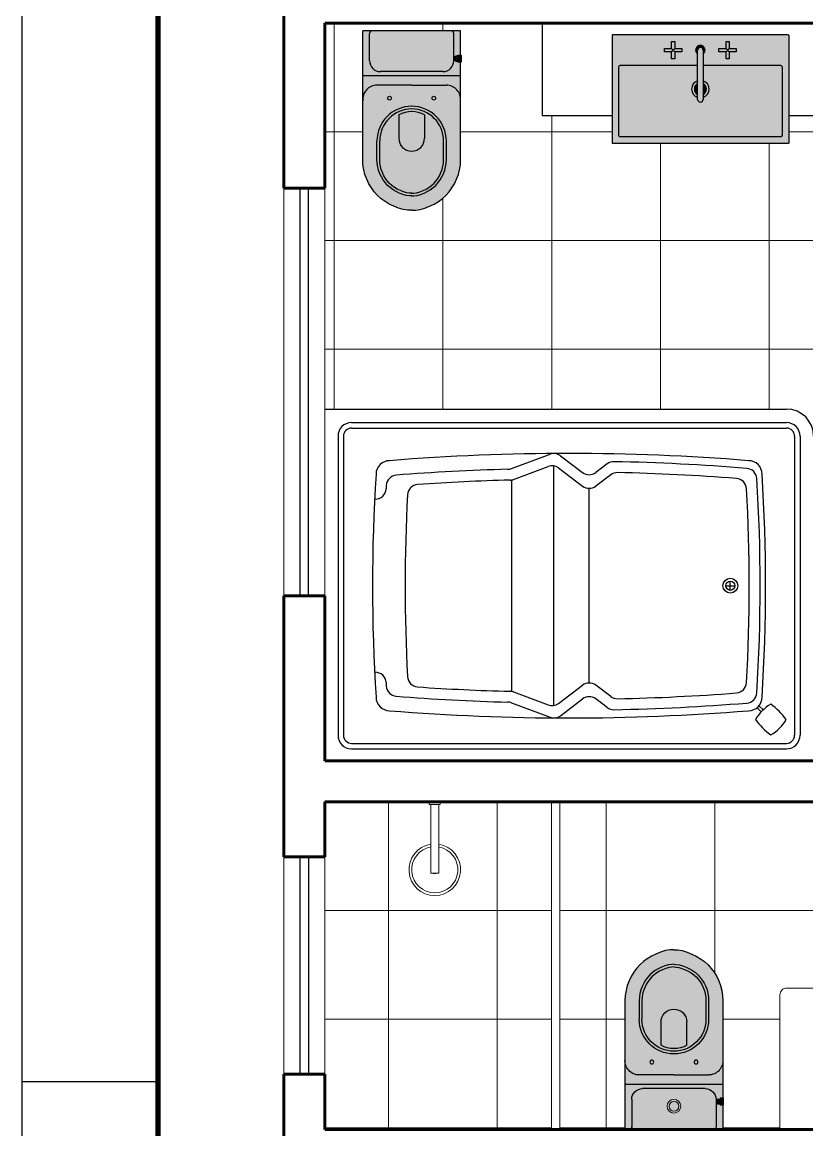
# Model space of a CAD drawing. Header units: millimetres. Extents: x 1127 to 14330, y -137 to 7568.
# Drawn here: x 10218.8 to 10363.2, y 3195.1 to 3398.8 of the extents above; entities that cross this region are included whole.
import ezdxf

# ---------------------------------------------------------------- set-up
doc = ezdxf.new("R2010")
doc.units = ezdxf.units.MM
doc.header["$LTSCALE"] = 0.01
for name, color, linetype, lineweight in [('0.05', 8, 'Continuous', 5), ('0.13', 6, 'Continuous', 13), ('0.60', 4, 'Continuous', 60)]:
    doc.layers.add(name, color=color, linetype=linetype, lineweight=lineweight)
doc.layers.add('HAC_MOB', color=61, linetype='Continuous')
doc.layers.add('LAY', color=8, linetype='Continuous')
pattern_1 = [(360, (10406.213, 3255.426), (5e-15, 20), []), (90, (10406.213, 3255.426), (-20, 6e-15), [])]

# ---------------------------------------------------------------- blocks, each defined once
blk = doc.blocks.new('-Vaso com Caixa')
at = {"layer": 'HAC_MOB'}
h = blk.add_hatch(color=7, dxfattribs=at)
h.set_gradient(color1=(249, 250, 250), one_color=1, tint=1, name='SPHERICAL')
h.paths.add_polyline_path([(15.51, -1, 0.414214), (14.51, 0), (-14.51, 0, 0.414214), (-15.51, -1), (-15.51, -11, 0.414214), (-11.51, -15), (11.51, -15, 0.418032), (15.51, -10.95), (15.51, -10.95)], flags=17)
h.paths.add_polyline_path([(18.01, -11.49), (17.02, -11.49), (17.02, -11.16), (16.07, -11.16), (16.07, -10.95), (15.51, -10.95), (15.51, -11, -0.414214), (11.51, -15), (-11.51, -15, -0.414214), (-15.51, -11), (-15.51, -1, -0.414214), (-14.51, 0), (-18.01, 0), (-18.01, -16.5), (18.01, -16.5)])
h.paths.add_polyline_path([(18.01, 0), (14.51, 0, -0.414214), (15.51, -1), (15.51, -9.52), (16.07, -9.52), (16.07, -9.31), (17.02, -9.31), (17.02, -8.98), (18.01, -8.98)], flags=17)
h = blk.add_hatch(color=7, dxfattribs=at)
h.set_gradient(color1=(249, 250, 250), one_color=1, tint=1, name='SPHERICAL')
h.paths.add_polyline_path([(16.07, -9.52), (15.51, -9.52), (15.51, -10.95), (16.07, -10.95)])
h.paths.add_polyline_path([(17.02, -9.31), (16.07, -9.31), (16.07, -11.16), (17.02, -11.16)])
h.paths.add_polyline_path([(18.21, -8.98), (17.02, -8.98), (17.02, -11.49), (18.21, -11.49)])
h = blk.add_hatch(color=7, dxfattribs=at)
h.set_gradient(color1=(249, 250, 250), one_color=1, tint=1, name='SPHERICAL')
h.paths.add_polyline_path([(18.01, -16.5), (-18.01, -16.5), (-18.01, -25.25, -0.414214), (-12.76, -20), (0, -20), (12.76, -20, -0.414214), (18.01, -25.25)])
h = blk.add_hatch(color=7, dxfattribs=at)
h.set_gradient(color1=(249, 250, 250), one_color=1, tint=1, name='SPHERICAL')
h.paths.add_polyline_path([(0, -27.75, -0.394816), (12.73, -39.66), (18.01, -39.66), (18.01, -25.25, 0.414214), (12.76, -20), (0, -20), (-12.76, -20, 0.414214), (-18.01, -25.25), (-18.01, -28.52), (-13.77, -24.76), (-8.84, -24.76, -1), (-7.44, -24.76), (7.44, -24.76, -1), (8.84, -24.76, -1), (7.44, -24.76), (-7.44, -24.76, -1), (-8.84, -24.76), (-13.77, -24.76), (-18.01, -28.52), (-18.01, -39.66), (-12.73, -39.66, -0.394816)])
h.paths.add_polyline_path([(-12.76, -40.52, -0.01679), (-12.73, -39.66), (-18.01, -39.66), (-18.01, -47.36), (-17.93, -49.3), (-17.63, -51.09), (-17.19, -52.88), (-16.52, -54.59), (-15.77, -56.23), (-14.8, -57.8), (-13.76, -59.22), (-12.56, -60.56), (-11.22, -61.75), (-9.81, -62.79), (-8.24, -63.76), (-6.6, -64.51), (-4.89, -65.18), (-3.09, -65.75), (-1.49, -66), (-0.08, -66), (0, -66), (0.08, -66), (1.49, -66), (3.09, -65.75), (4.89, -65.18), (6.6, -64.51), (8.24, -63.76), (9.81, -62.79), (11.22, -61.75), (12.56, -60.56), (13.76, -59.22), (14.8, -57.8), (15.77, -56.23), (16.52, -54.59), (17.19, -52.88), (17.63, -51.09), (17.93, -49.3), (18.01, -47.36), (18.01, -39.66), (12.73, -39.66, -0.01679), (12.76, -40.52), (12.76, -47.26), (12.7, -48.77), (12.49, -50.02), (12.17, -51.28), (11.68, -52.55), (11.13, -53.76), (10.45, -54.86), (9.67, -55.91), (8.85, -56.84), (7.91, -57.67), (6.86, -58.44), (5.76, -59.12), (4.56, -59.67), (3.29, -60.17), (2.02, -60.55), (0.84, -60.7), (0, -60.75), (-0.84, -60.7), (-2.02, -60.55), (-3.29, -60.17), (-4.56, -59.67), (-5.76, -59.12), (-6.86, -58.44), (-7.91, -57.67), (-8.85, -56.84), (-9.67, -55.91), (-10.45, -54.86), (-11.13, -53.76), (-11.68, -52.55), (-12.17, -51.28), (-12.49, -50.02), (-12.7, -48.77), (-12.76, -47.26)])
h.paths.add_polyline_path([(-11.76, -40.42, -0.016103), (-11.73, -39.66), (-12.73, -39.66, 0.016386), (-12.76, -40.5), (-12.76, -47.26), (-12.7, -48.77), (-12.49, -50.02), (-12.17, -51.28), (-11.68, -52.55), (-11.13, -53.76), (-10.45, -54.86), (-9.67, -55.91), (-8.85, -56.84), (-7.91, -57.67), (-6.86, -58.44), (-5.76, -59.12), (-4.56, -59.67), (-3.29, -60.17), (-2.02, -60.55), (-0.84, -60.7), (0, -60.75), (0.84, -60.7), (2.02, -60.55), (3.29, -60.17), (4.56, -59.67), (5.76, -59.12), (6.86, -58.44), (7.91, -57.67), (8.85, -56.84), (9.67, -55.91), (10.45, -54.86), (11.13, -53.76), (11.68, -52.55), (12.17, -51.28), (12.49, -50.02), (12.7, -48.77), (12.76, -47.26), (12.76, -40.5, 0.016386), (12.73, -39.66), (11.73, -39.66, -0.016103), (11.76, -40.42), (11.76, -47.24), (11.7, -48.66), (11.51, -49.82), (11.22, -50.98), (10.76, -52.16), (10.25, -53.28), (9.62, -54.3), (8.9, -55.28), (8.14, -56.13), (7.28, -56.89), (6.3, -57.61), (5.29, -58.24), (4.17, -58.75), (2.96, -59.22), (1.81, -59.57), (0.75, -59.71), (0, -59.75), (-0.75, -59.71), (-1.81, -59.57), (-2.96, -59.22), (-4.17, -58.75), (-5.29, -58.24), (-6.3, -57.61), (-7.28, -56.89), (-8.14, -56.13), (-8.9, -55.28), (-9.62, -54.3), (-10.25, -53.28), (-10.76, -52.16), (-11.22, -50.98), (-11.51, -49.82), (-11.7, -48.66), (-11.76, -47.24)], flags=17)
h.paths.add_polyline_path([(0, -28.75, -0.393184), (11.73, -39.66), (12.73, -39.66, 0.394816), (0, -27.75, 0.394816), (-12.73, -39.66), (-11.73, -39.66, -0.393184)], flags=17)
h = blk.add_hatch(color=254, dxfattribs=at)
h.set_gradient(color1=(227, 232, 232), one_color=1, tint=1, name='SPHERICAL')
h.paths.add_polyline_path([(-7.44, -24.76, 1), (-8.84, -24.76, 1)])
h.paths.add_polyline_path([(7.44, -24.76, 1), (8.84, -24.76, 1)])
h.paths.add_polyline_path([(4.75, -39.66), (-4.75, -39.66, 0.965691)])
h.paths.add_polyline_path([(4.75, -30.94, 0.259045), (-4.75, -30.94), (-4.75, -39.5, 0.008726), (-4.75, -39.66), (4.75, -39.66, 0.008726), (4.75, -39.5)])
h = blk.add_hatch(color=7, dxfattribs=at)
h.set_gradient(color1=(238, 241, 241), one_color=1, tint=1, name='SPHERICAL')
h.paths.add_polyline_path([(-4.75, -30.94, -0.259045), (4.75, -30.94), (4.75, -39.5, -0.008726), (4.75, -39.66), (11.73, -39.66, 0.393184), (0, -28.75, 0.393184), (-11.73, -39.66), (-4.75, -39.66, -0.008726), (-4.75, -39.5)])
h.paths.add_polyline_path([(11.76, -40.42, 0.016103), (11.73, -39.66), (4.75, -39.66, -0.965691), (-4.75, -39.66), (-11.73, -39.66, 0.016103), (-11.76, -40.42), (-11.76, -47.24), (-11.7, -48.66), (-11.51, -49.82), (-11.22, -50.98), (-10.76, -52.16), (-10.25, -53.28), (-9.62, -54.3), (-8.9, -55.28), (-8.14, -56.13), (-7.28, -56.89), (-6.3, -57.61), (-5.29, -58.24), (-4.17, -58.75), (-2.96, -59.22), (-1.81, -59.57), (-0.75, -59.71), (0, -59.75), (0.75, -59.71), (1.81, -59.57), (2.96, -59.22), (4.17, -58.75), (5.29, -58.24), (6.3, -57.61), (7.28, -56.89), (8.14, -56.13), (8.9, -55.28), (9.62, -54.3), (10.25, -53.28), (10.76, -52.16), (11.22, -50.98), (11.51, -49.82), (11.7, -48.66), (11.76, -47.24)])
for p, q in [((18.01, 0), (-18.01, 0)), ((18.01, -8.98), (18.01, 0)), ((-15.51, -11), (-15.51, -1)), ((15.51, -11), (15.51, -1)), ((16.07, -9.52), (15.51, -9.52)), ((16.07, -10.95), (15.51, -10.95)), ((11.51, -15), (-11.51, -15)), ((18.01, -16.5), (-18.01, -16.5)), ((0, -20), (-12.76, -20)), ((0, -20), (-12.76, -20)), ((0, -20), (12.76, -20)), ((-4.75, -30.94), (-4.75, -39.5)), ((4.75, -30.94), (4.75, -39.5))]:
    blk.add_line(p, q)
for points in [[(0, -66), (-0.08, -66), (-0.08, -66), (-1.49, -66), (-3.09, -65.75), (-4.89, -65.18), (-6.6, -64.51), (-8.24, -63.76), (-9.81, -62.79), (-11.22, -61.75), (-12.56, -60.56), (-13.76, -59.22), (-14.8, -57.8), (-15.77, -56.23), (-16.52, -54.59), (-17.19, -52.88), (-17.63, -51.09), (-17.93, -49.3), (-18.01, -47.36), (-18.01, 0)], [(18.01, -8.59), (18.01, 0)], [(0, -66), (0.08, -66), (0.08, -66), (1.49, -66), (3.09, -65.75), (4.89, -65.18), (6.6, -64.51), (8.24, -63.76), (9.81, -62.79), (11.22, -61.75), (12.56, -60.56), (13.76, -59.22), (14.8, -57.8), (15.77, -56.23), (16.52, -54.59), (17.19, -52.88), (17.63, -51.09), (17.93, -49.3), (18.01, -47.36), (18.01, -11.49)], [(17.02, -9.31), (16.07, -9.31), (16.07, -11.16), (17.02, -11.16)], [(0, -60.75), (-0.84, -60.7), (-2.02, -60.55), (-3.29, -60.17), (-4.56, -59.67), (-5.76, -59.12), (-6.86, -58.44), (-7.91, -57.67), (-8.85, -56.84), (-9.67, -55.91), (-10.45, -54.86), (-11.13, -53.76), (-11.68, -52.55), (-12.17, -51.28), (-12.49, -50.02), (-12.7, -48.77), (-12.76, -47.26), (-12.76, -40.5)], [(0.05, -59.75), (-0.75, -59.71), (-1.81, -59.57), (-2.96, -59.22), (-4.17, -58.75), (-5.29, -58.24), (-6.3, -57.61), (-7.28, -56.89), (-8.14, -56.13), (-8.9, -55.28), (-9.62, -54.3), (-10.25, -53.28), (-10.76, -52.16), (-11.22, -50.98), (-11.51, -49.82), (-11.7, -48.66), (-11.76, -47.24), (-11.76, -40.42)], [(-0.05, -59.75), (0.75, -59.71), (1.81, -59.57), (2.96, -59.22), (4.17, -58.75), (5.29, -58.24), (6.3, -57.61), (7.28, -56.89), (8.14, -56.13), (8.9, -55.28), (9.62, -54.3), (10.25, -53.28), (10.76, -52.16), (11.22, -50.98), (11.51, -49.82), (11.7, -48.66), (11.76, -47.24), (11.76, -40.42)], [(0, -60.75), (0.84, -60.7), (2.02, -60.55), (3.29, -60.17), (4.56, -59.67), (5.76, -59.12), (6.86, -58.44), (7.91, -57.67), (8.85, -56.84), (9.67, -55.91), (10.45, -54.86), (11.13, -53.76), (11.68, -52.55), (12.17, -51.28), (12.49, -50.02), (12.7, -48.77), (12.76, -47.26), (12.76, -40.5)]]:
    blk.add_lwpolyline(points)
blk.add_lwpolyline([(18.21, -8.98), (18.21, -11.49), (17.02, -11.49), (17.02, -8.98)], close=True)
for centre in [(-8.14, -24.76), (8.14, -24.76)]:
    blk.add_circle(centre, 0.701)
for centre, radius, start, end in [((-14.51, -1), 1, 90, 180), ((14.51, -1), 1, 0, 90), ((-11.51, -11), 4, 180, 270), ((11.51, -11), 4, 270, 0), ((-12.76, -25.25), 5.25, 90, 185.465), ((12.76, -25.25), 5.25, 354.535, 90), ((0, -40.51), 12.76, 90.0192, 179.9537), ((0, -40.51), 12.76, 0.0463, 89.9808), ((0, -40.51), 11.76, 90.0192, 179.9537), ((0, -39.5), 9.78, 60.9541, 119.0459), ((0, -40.51), 11.76, 0.0463, 89.9808), ((0, -39.5), 4.75, 180, 0)]:
    blk.add_arc(centre, radius, start, end)
blk = doc.blocks.new('Cuba RET')
at = {"layer": 'HAC_MOB'}
h = blk.add_hatch(color=7, dxfattribs=at)
h.set_gradient(color1=(244, 246, 246), one_color=1, tint=1, name='SPHERICAL')
h.paths.add_polyline_path([(45, -7.18), (44.82, -7), (-19.82, -7), (-20, -7.18), (-20, -46.82), (-19.82, -47), (44.82, -47), (45, -46.82)])
h.paths.add_polyline_path([(-17.09, -44.5, -0.414214), (-17.54, -44.06), (-17.54, -18.8, -0.414612), (-17.04, -18.3), (11.48, -18.3), (11.48, -14.07, -3.109485), (13.52, -14.07), (13.52, -18.3), (42.03, -18.3, -0.414587), (42.53, -18.8), (42.53, -44.06, -0.414214), (42.09, -44.5)], flags=16)
h.paths.add_polyline_path([(1.91, -15.82), (1.91, -13.23), (-0.67, -13.23), (-0.67, -12.07), (1.91, -12.07), (1.91, -9.48), (3.07, -9.48), (3.07, -12.07), (5.66, -12.07), (5.66, -13.23), (3.07, -13.23), (3.07, -15.82)], flags=16)
h.paths.add_polyline_path([(21.92, -15.82), (21.92, -13.23), (19.33, -13.23), (19.33, -12.07), (21.92, -12.07), (21.92, -9.48), (23.08, -9.48), (23.08, -12.07), (25.67, -12.07), (25.67, -13.23), (23.08, -13.23), (23.08, -15.82)], flags=16)
h = blk.add_hatch(color=254, dxfattribs=at)
h.set_gradient(color1=(208, 202, 200), rotation=90, one_color=1, tint=1, name='CYLINDER')
h.paths.add_polyline_path([(2.49, -12.65), (1.91, -12.07), (-0.67, -12.07), (-0.67, -13.23), (1.91, -13.23)])
h.paths.add_polyline_path([(5.66, -12.07), (3.07, -12.07), (2.49, -12.65), (3.07, -13.23), (5.66, -13.23)])
h = blk.add_hatch(color=254, dxfattribs=at)
h.set_gradient(color1=(208, 202, 200), one_color=1, tint=1, name='CYLINDER')
h.paths.add_polyline_path([(3.07, -9.48), (1.91, -9.48), (1.91, -12.07), (2.49, -12.65), (3.07, -12.07)])
h.paths.add_polyline_path([(3.07, -13.23), (2.49, -12.65), (1.91, -13.23), (1.91, -15.82), (3.07, -15.82)])
h = blk.add_hatch(color=254, dxfattribs=at)
h.set_gradient(color1=(208, 202, 200), one_color=1, tint=1, name='SPHERICAL')
h.paths.add_polyline_path([(11.48, -14.07), (11.48, -12.65, -1), (13.52, -12.65), (13.52, -14.07, 3.109485)])
h = blk.add_hatch(color=254, dxfattribs=at)
h.set_gradient(color1=(208, 202, 200), one_color=1, tint=1, name='CYLINDER')
h.paths.add_polyline_path([(13.52, -30.75), (13.52, -12.65, 1), (11.48, -12.65), (11.48, -30.75, 1)])
h = blk.add_hatch(color=254, dxfattribs=at)
h.set_gradient(color1=(208, 202, 200), rotation=90, one_color=1, tint=1, name='CYLINDER')
h.paths.add_polyline_path([(22.5, -12.65), (21.92, -12.07), (19.33, -12.07), (19.33, -13.23), (21.92, -13.23)])
h.paths.add_polyline_path([(25.67, -12.07), (23.08, -12.07), (22.5, -12.65), (23.08, -13.23), (25.67, -13.23)])
h = blk.add_hatch(color=254, dxfattribs=at)
h.set_gradient(color1=(208, 202, 200), one_color=1, tint=1, name='CYLINDER')
h.paths.add_polyline_path([(23.08, -9.48), (21.92, -9.48), (21.92, -12.07), (22.5, -12.65), (23.08, -12.07)])
h.paths.add_polyline_path([(23.08, -13.23), (22.5, -12.65), (21.92, -13.23), (21.92, -15.82), (23.08, -15.82)])
h = blk.add_hatch(color=7, dxfattribs=at)
h.set_gradient(color1=(244, 246, 246), one_color=1, tint=1, name='SPHERICAL')
h.paths.add_polyline_path([(42.53, -18.8, 0.41384), (42.03, -18.3), (13.52, -18.3), (13.52, -23.91, -0.722609), (13.52, -30.09), (13.52, -30.75, -1), (11.48, -30.75), (11.48, -30.09, -0.722609), (11.48, -23.91), (11.48, -18.3), (-17.04, -18.3, 0.413815), (-17.54, -18.8), (-17.54, -44.06, 0.414214), (-17.09, -44.5), (42.09, -44.5, 0.414214), (42.53, -44.06)])
h = blk.add_hatch(color=254, dxfattribs=at)
h.set_gradient(color1=(208, 202, 200), one_color=1, tint=1, name='SPHERICAL')
h.paths.add_polyline_path([(13.52, -23.91), (13.52, -25.02, -0.609168), (13.52, -28.98), (13.52, -30.09, 0.722609)])
h.paths.add_polyline_path([(11.48, -30.09), (11.48, -28.98, -0.609168), (11.48, -25.02), (11.48, -23.91, 0.722609)])
h = blk.add_hatch(color=9, dxfattribs=at)
h.set_gradient(color1=(199, 191, 189), one_color=1, tint=1, name='SPHERICAL')
h.paths.add_polyline_path([(13.52, -25.02), (13.52, -28.98, 0.609168)])
h.paths.add_polyline_path([(11.48, -28.98), (11.48, -25.02, 0.609168)])
for p, q in [((-20, -7.18), (-19.82, -7)), ((-20, -7.18), (-20, -46.82)), ((45, -7.18), (44.82, -7)), ((45, -7.18), (45, -46.82)), ((1.91, -13.23), (3.07, -12.07)), ((1.91, -12.07), (3.07, -13.23)), ((21.92, -13.23), (23.08, -12.07)), ((21.92, -12.07), (23.08, -13.23)), ((11.48, -30.75), (11.48, -12.65)), ((13.52, -12.65), (13.52, -30.75)), ((-20, -46.82), (-19.82, -47)), ((45, -46.82), (44.82, -47))]:
    blk.add_line(p, q)
for points in [[(44.82, -7), (-19.82, -7)], [(1.91, -13.23), (-0.67, -13.23), (-0.67, -12.07), (1.91, -12.07)], [(1.91, -12.07), (1.91, -9.48), (3.07, -9.48), (3.07, -12.07)], [(3.07, -12.07), (5.66, -12.07), (5.66, -13.23), (3.07, -13.23)], [(21.92, -13.23), (19.33, -13.23), (19.33, -12.07), (21.92, -12.07)], [(21.92, -12.07), (21.92, -9.48), (23.08, -9.48), (23.08, -12.07)], [(23.08, -12.07), (25.67, -12.07), (25.67, -13.23), (23.08, -13.23)], [(3.07, -13.23), (3.07, -15.82), (1.91, -15.82), (1.91, -13.23)], [(23.08, -13.23), (23.08, -15.82), (21.92, -15.82), (21.92, -13.23)], [(11.48, -18.3), (-17.04, -18.3)], [(42.03, -18.3), (13.52, -18.3)], [(44.82, -47), (-19.82, -47)]]:
    blk.add_lwpolyline(points)
for points in [[(-17.54, -18.8, -0.414612), (-17.04, -18.3)], [(42.53, -18.8), (42.53, -44.06, -0.414214), (42.09, -44.5), (-17.09, -44.5, -0.414214), (-17.54, -44.06), (-17.54, -18.8)], [(42.03, -18.3, -0.414587), (42.53, -18.8)]]:
    blk.add_lwpolyline(points, format="xyb")
for centre, radius, start, end in [((12.5, -12.65), 1.75, 305.6552, 234.3448), ((12.5, -12.65), 1.02, 0, 180), ((12.5, -27), 3.25, 108.2956, 251.7044), ((12.5, -27), 3.25, 288.2956, 71.7044), ((12.5, -27), 2.23, 117.3032, 242.6968), ((12.5, -27), 2.23, 297.3032, 62.6968), ((12.5, -30.75), 1.02, 180, 0)]:
    blk.add_arc(centre, radius, start, end)

msp = doc.modelspace()

# ---------------------------------------------------------------- hatches: boundary and pattern name
at = {"layer": '0.05'}
h = msp.add_hatch(dxfattribs=at)
h.set_pattern_fill('_USER,_O', color=256, scale=20, double=1, pattern_type=0)
h.set_pattern_definition([(360, (10416.213, 3398.676), (5e-15, 20), []), (90, (10416.213, 3398.676), (-20, 6e-15), [])])
h.paths.add_polyline_path([(10423.713, 3393.676), (10416.213, 3393.676), (10416.213, 3392.176), (10386.213, 3392.176, 0.4293114), (10416.213, 3363.676), (10423.713, 3363.676)])
h.paths.add_polyline_path([(10416.213, 3363.676, -0.4293114), (10386.213, 3392.176), (10386.213, 3393.676), (10416.213, 3393.676), (10416.213, 3398.676), (10372.694, 3398.676), (10372.694, 3381.609), (10359.835, 3381.609), (10359.835, 3376.52), (10327.335, 3376.52), (10327.335, 3381.609), (10314.472, 3381.609), (10314.472, 3398.676), (10274.463, 3398.676), (10274.463, 3368.301), (10274.463, 3327.674), (10359.416, 3327.674, -0.4142136), (10364.416, 3322.674), (10364.416, 3327.674), (10416.213, 3327.674)])
h.paths.add_polyline_path([(10299.062, 3370.804), (10298.727, 3369.947), (10298.354, 3369.127), (10297.869, 3368.344), (10297.347, 3367.636), (10296.751, 3366.965), (10296.08, 3366.368), (10295.372, 3365.846), (10294.589, 3365.362), (10293.769, 3364.989), (10292.912, 3364.654), (10292.014, 3364.37), (10291.213, 3364.246), (10290.469, 3364.243), (10289.726, 3364.246), (10288.924, 3364.37), (10288.026, 3364.654), (10287.169, 3364.989), (10286.349, 3365.362), (10285.566, 3365.846), (10284.858, 3366.368), (10284.187, 3366.965), (10283.591, 3367.636), (10283.069, 3368.344), (10282.584, 3369.127), (10282.212, 3369.947), (10281.876, 3370.804), (10281.652, 3371.698), (10281.503, 3372.593), (10281.466, 3373.562), (10281.466, 3397.244), (10299.472, 3397.244), (10299.472, 3392.752), (10299.575, 3392.752), (10299.575, 3391.499), (10299.472, 3373.562), (10299.435, 3372.593), (10299.286, 3371.698)], flags=16)
h.paths.add_polyline_path([(10296.556, 3371.604), (10296.308, 3370.969), (10296.034, 3370.366), (10295.693, 3369.816), (10295.306, 3369.29), (10294.892, 3368.824), (10294.426, 3368.41), (10293.9, 3368.023), (10293.35, 3367.682), (10292.747, 3367.408), (10292.112, 3367.159), (10291.479, 3366.969), (10290.644, 3366.861), (10290.05, 3366.892), (10289.459, 3366.969), (10288.826, 3367.159), (10288.191, 3367.408), (10287.588, 3367.682), (10287.038, 3368.023), (10286.512, 3368.41), (10286.046, 3368.824), (10285.633, 3369.29), (10285.245, 3369.816), (10284.905, 3370.366), (10284.63, 3370.969), (10284.382, 3371.604), (10284.225, 3372.233), (10284.12, 3372.86), (10284.091, 3373.613), (10284.091, 3376.985, -0.4143522), (10290.469, 3383.37, -0.4138789), (10296.847, 3376.995), (10296.847, 3373.613), (10296.818, 3372.86), (10296.714, 3372.233)], flags=0)
h.paths.add_polyline_path([(10296.079, 3371.756), (10295.847, 3371.163), (10295.592, 3370.602), (10295.279, 3370.096), (10294.917, 3369.605), (10294.538, 3369.178), (10294.111, 3368.799), (10293.62, 3368.437), (10293.114, 3368.124), (10292.552, 3367.869), (10291.949, 3367.632), (10291.374, 3367.459), (10290.625, 3367.362), (10290.469, 3367.371), (10290.313, 3367.362), (10289.564, 3367.459), (10288.99, 3367.632), (10288.386, 3367.869), (10287.824, 3368.124), (10287.318, 3368.437), (10286.827, 3368.799), (10286.401, 3369.178), (10286.022, 3369.605), (10285.66, 3370.096), (10285.347, 3370.602), (10285.091, 3371.163), (10284.859, 3371.756), (10284.714, 3372.335), (10284.618, 3372.911), (10284.591, 3373.622), (10284.591, 3376.945, -0.4163406), (10290.469, 3382.87, -0.411894), (10296.347, 3377.034), (10296.347, 3373.622), (10296.32, 3372.911), (10296.224, 3372.335)], flags=0)
h.paths.add_polyline_path([(10288.094, 3377.496), (10288.094, 3381.772, -0.2590449), (10292.844, 3381.772), (10292.844, 3377.496, -1)], flags=0)
h.paths.add_polyline_path([(10294.187, 3384.863, -1), (10294.888, 3384.863, -1)], flags=0)
h.paths.add_polyline_path([(10298.506, 3391.77), (10298.222, 3391.77), (10298.222, 3391.744), (10298.506, 3391.663)], flags=0)
h.paths.add_polyline_path([(10286.05, 3384.863, -1), (10286.752, 3384.863, -1)], flags=0)
h.paths.add_polyline_path([(10416.213, 3326.174), (10365.916, 3326.174), (10365.916, 3262.926), (10389.162, 3262.926), (10389.162, 3263.352), (10389.567, 3263.352), (10389.567, 3264.637, -0.25), (10389.567, 3265.437), (10389.567, 3277.2), (10386.013, 3277.2), (10386.013, 3285.703), (10394.516, 3285.703), (10394.516, 3277.2), (10391.067, 3277.2), (10391.067, 3265.437, -0.25), (10391.067, 3264.637), (10391.067, 3263.352), (10391.468, 3263.352), (10416.213, 3262.926)])
h = msp.add_hatch(dxfattribs=at)
h.set_pattern_fill('_USER,_O', color=256, scale=20, double=1, pattern_type=0)
h.set_pattern_definition(pattern_1)
h.paths.add_polyline_path([(10413.713, 3250.412), (10406.213, 3250.412), (10406.213, 3248.912), (10376.201, 3248.912, 0.4504042), (10406.213, 3223.412), (10413.713, 3223.412)])
h.paths.add_polyline_path([(10376.213, 3250.412), (10406.213, 3250.412), (10406.213, 3255.426), (10317.713, 3255.426), (10317.713, 3195.162), (10329.71, 3195.162), (10329.71, 3218.843), (10329.748, 3219.812), (10329.897, 3220.707), (10330.12, 3221.601), (10330.456, 3222.459), (10330.828, 3223.279), (10331.313, 3224.061), (10331.835, 3224.77), (10332.431, 3225.441), (10333.102, 3226.037), (10333.81, 3226.559), (10334.593, 3227.043), (10335.413, 3227.416), (10336.271, 3227.752), (10337.168, 3228.035), (10337.97, 3228.159), (10338.713, 3228.162), (10339.457, 3228.159), (10340.258, 3228.035), (10341.156, 3227.752), (10342.013, 3227.416), (10342.833, 3227.043), (10343.616, 3226.559), (10344.324, 3226.037), (10344.995, 3225.441), (10345.592, 3224.77), (10346.113, 3224.061), (10346.598, 3223.279), (10346.971, 3222.459), (10347.306, 3221.601), (10347.53, 3220.707), (10347.679, 3219.812), (10347.716, 3218.843), (10347.716, 3200.906), (10347.82, 3200.906), (10347.82, 3199.653), (10347.716, 3199.653), (10347.716, 3195.162), (10358.213, 3195.162), (10358.213, 3219.905, -0.4157908), (10359.463, 3221.162), (10404.963, 3221.162, -0.412638), (10406.213, 3219.918), (10406.213, 3223.412, -0.4676741)])
h.paths.add_polyline_path([(10316.213, 3255.426), (10295.713, 3255.426), (10295.713, 3254.926), (10295.463, 3254.926), (10295.463, 3247.617, -12.587221), (10293.963, 3247.617), (10293.963, 3254.926), (10293.713, 3254.926), (10293.713, 3255.426), (10274.463, 3255.426), (10274.463, 3195.162), (10316.213, 3195.162)])
h = msp.add_hatch(dxfattribs=at)
h.set_pattern_fill('_USER,_O', color=256, scale=20, double=1, pattern_type=0)
h.set_pattern_definition(pattern_1)
h.paths.add_polyline_path([(10413.713, 3250.412), (10406.213, 3250.412), (10406.213, 3248.912), (10376.201, 3248.912, 0.4504042), (10406.213, 3223.412), (10413.713, 3223.412)])
h.paths.add_polyline_path([(10376.213, 3250.412), (10406.213, 3250.412), (10406.213, 3255.426), (10317.713, 3255.426), (10317.713, 3195.162), (10329.71, 3195.162), (10329.71, 3218.843), (10329.748, 3219.812), (10329.897, 3220.707), (10330.12, 3221.601), (10330.456, 3222.459), (10330.828, 3223.279), (10331.313, 3224.061), (10331.835, 3224.77), (10332.431, 3225.441), (10333.102, 3226.037), (10333.81, 3226.559), (10334.593, 3227.043), (10335.413, 3227.416), (10336.271, 3227.752), (10337.168, 3228.035), (10337.97, 3228.159), (10338.713, 3228.162), (10339.457, 3228.159), (10340.258, 3228.035), (10341.156, 3227.752), (10342.013, 3227.416), (10342.833, 3227.043), (10343.616, 3226.559), (10344.324, 3226.037), (10344.995, 3225.441), (10345.592, 3224.77), (10346.113, 3224.061), (10346.598, 3223.279), (10346.971, 3222.459), (10347.306, 3221.601), (10347.53, 3220.707), (10347.679, 3219.812), (10347.716, 3218.843), (10347.716, 3200.906), (10347.82, 3200.906), (10347.82, 3199.653), (10347.716, 3199.653), (10347.716, 3195.162), (10358.213, 3195.162), (10358.213, 3219.905, -0.4157908), (10359.463, 3221.162), (10404.963, 3221.162, -0.412638), (10406.213, 3219.918), (10406.213, 3223.412, -0.4676741)])
h.paths.add_polyline_path([(10316.213, 3255.426), (10295.713, 3255.426), (10295.713, 3254.926), (10295.463, 3254.926), (10295.463, 3247.617, -12.587221), (10293.963, 3247.617), (10293.963, 3254.926), (10293.713, 3254.926), (10293.713, 3255.426), (10274.463, 3255.426), (10274.463, 3195.162), (10316.213, 3195.162)])

# ---------------------------------------------------------------- linework, layer by layer
for p, q in [((10218.81, 2906.985), (10218.81, 3500.985)), ((10218.81, 3203.985), (10243.81, 3203.985))]:
    msp.add_line(p, q)
at = {"color": 7, "lineweight": 20}
msp.add_line((10300.811, 3398.676), (10301.738, 3398.676), dxfattribs=at)
msp.add_line((10300.811, 3398.676), (10301.738, 3398.676), dxfattribs=at)
at = {"color": 7, "lineweight": 30}
for p, q in [((10269.963, 3293.301), (10269.963, 3368.301)), ((10269.963, 3293.301), (10269.963, 3368.301)), ((10271.463, 3293.301), (10271.463, 3368.301)), ((10271.463, 3293.301), (10271.463, 3368.301)), ((10269.963, 3205.294), (10269.963, 3245.294)), ((10271.463, 3245.294), (10271.463, 3205.294))]:
    msp.add_line(p, q, dxfattribs=at)
at = {"color": 7, "lineweight": 60}
for p, q in [((10274.463, 3293.301), (10274.463, 3262.926)), ((10274.463, 3293.301), (10274.463, 3262.926)), ((10274.464, 3262.926), (10407.023, 3262.926)), ((10274.464, 3262.926), (10407.023, 3262.926)), ((10274.463, 3255.426), (10406.213, 3255.426)), ((10274.463, 3255.426), (10406.213, 3255.426))]:
    msp.add_line(p, q, dxfattribs=at)
at = {"const_width": 1}
msp.add_lwpolyline([(10243.81, 2916.985), (10243.81, 3490.985), (11049.81, 3490.985), (11049.81, 2916.985)], close=True, dxfattribs=at)
at = {"layer": '0.05', "lineweight": 25}
for p, q in [((10314.472, 3398.676), (10314.472, 3381.609)), ((10314.472, 3398.676), (10314.472, 3381.609)), ((10327.335, 3381.609), (10314.472, 3381.609)), ((10327.335, 3381.609), (10314.472, 3381.609)), ((10372.694, 3381.609), (10359.835, 3381.609)), ((10372.694, 3381.609), (10359.835, 3381.609)), ((10274.466, 3327.674), (10359.416, 3327.674)), ((10274.466, 3327.674), (10359.416, 3327.674)), ((10279.416, 3325.174), (10359.416, 3325.174)), ((10279.416, 3325.174), (10359.416, 3325.174)), ((10279.416, 3324.174), (10359.416, 3324.174)), ((10279.416, 3324.174), (10359.416, 3324.174)), ((10276.916, 3322.674), (10276.916, 3267.674)), ((10276.916, 3322.674), (10276.916, 3267.674)), ((10277.916, 3322.674), (10277.916, 3267.674)), ((10277.916, 3322.674), (10277.916, 3267.674)), ((10360.916, 3322.674), (10360.916, 3267.674)), ((10360.916, 3322.674), (10360.916, 3267.674)), ((10361.916, 3322.674), (10361.916, 3267.674)), ((10361.916, 3322.674), (10361.916, 3267.674)), ((10308.826, 3316.72), (10315.927, 3319.364)), ((10308.826, 3316.72), (10315.927, 3319.364)), ((10317.831, 3319.086), (10321.92, 3315.997)), ((10317.831, 3319.086), (10321.92, 3315.997)), ((10326.436, 3317.587), (10324.331, 3315.997)), ((10326.436, 3317.587), (10324.331, 3315.997)), ((10309.213, 3314.73), (10315.597, 3317.107)), ((10309.213, 3314.73), (10315.597, 3317.107)), ((10316.625, 3273.144), (10316.625, 3317.205)), ((10316.625, 3273.144), (10316.625, 3317.205)), ((10317.501, 3316.829), (10321.92, 3313.49)), ((10317.501, 3316.829), (10321.92, 3313.49)), ((10327.087, 3315.573), (10324.331, 3313.49)), ((10327.087, 3315.573), (10324.331, 3313.49)), ((10308.9, 3275.736), (10308.9, 3314.613)), ((10308.9, 3275.736), (10308.9, 3314.613)), ((10323.125, 3277.263), (10323.125, 3313.086)), ((10323.125, 3277.263), (10323.125, 3313.086)), ((10283.653, 3311.098), (10283.76, 3311.098)), ((10283.653, 3311.098), (10283.76, 3311.098)), ((10348.233, 3295.174), (10349.945, 3295.174)), ((10348.233, 3295.174), (10349.945, 3295.174)), ((10349.089, 3294.318), (10349.089, 3296.031)), ((10349.089, 3294.318), (10349.089, 3296.031)), ((10283.653, 3279.251), (10283.76, 3279.251)), ((10283.653, 3279.251), (10283.76, 3279.251)), ((10317.501, 3273.52), (10321.92, 3276.859)), ((10317.501, 3273.52), (10321.92, 3276.859)), ((10327.087, 3274.776), (10324.331, 3276.859)), ((10327.087, 3274.776), (10324.331, 3276.859)), ((10309.213, 3275.619), (10315.597, 3273.242)), ((10309.213, 3275.619), (10315.597, 3273.242)), ((10308.826, 3273.629), (10315.927, 3270.985)), ((10308.826, 3273.629), (10315.927, 3270.985)), ((10317.831, 3271.263), (10321.92, 3274.352)), ((10317.831, 3271.263), (10321.92, 3274.352)), ((10326.436, 3272.762), (10324.331, 3274.352)), ((10326.436, 3272.762), (10324.331, 3274.352)), ((10354.007, 3272.73), (10354.774, 3271.963)), ((10354.007, 3272.73), (10354.774, 3271.963)), ((10354.184, 3272.907), (10354.361, 3273.084)), ((10354.184, 3272.907), (10354.361, 3273.084)), ((10354.361, 3273.084), (10355.128, 3272.316)), ((10354.361, 3273.084), (10355.128, 3272.316)), ((10279.416, 3266.174), (10359.416, 3266.174)), ((10279.416, 3266.174), (10359.416, 3266.174)), ((10279.416, 3265.174), (10359.416, 3265.174)), ((10279.416, 3265.174), (10359.416, 3265.174))]:
    msp.add_line(p, q, dxfattribs=at)
at = {"layer": '0.05'}
for p, q in [((10316.213, 3195.162), (10316.213, 3255.426)), ((10316.213, 3195.162), (10316.213, 3255.426)), ((10317.713, 3195.162), (10317.713, 3255.426)), ((10317.713, 3195.162), (10317.713, 3255.426)), ((10358.213, 3195.162), (10358.213, 3219.918)), ((10358.213, 3195.162), (10358.213, 3219.918)), ((10404.963, 3221.162), (10359.463, 3221.162)), ((10404.963, 3221.162), (10359.463, 3221.162))]:
    msp.add_line(p, q, dxfattribs=at)
for points in [[(10294.713, 3254.926), (10293.713, 3254.926), (10293.713, 3255.426), (10295.713, 3255.426), (10295.713, 3254.926), (10294.713, 3254.926)], [(10294.713, 3254.926), (10293.713, 3254.926), (10293.713, 3255.426), (10295.713, 3255.426), (10295.713, 3254.926), (10294.713, 3254.926)], [(10293.963, 3254.926), (10293.963, 3242.301), (10295.463, 3242.301), (10295.463, 3254.926)], [(10293.963, 3254.926), (10293.963, 3242.301), (10295.463, 3242.301), (10295.463, 3254.926)]]:
    msp.add_lwpolyline(points, dxfattribs=at)
at = {"layer": '0.05', "lineweight": 25}
for radius in [1.356, 1.356, 0.856, 0.856]:
    msp.add_circle((10349.089, 3295.174), radius, dxfattribs=at)
at = {"layer": '0.05'}
for radius in [1.25, 1.25, 0.9, 0.9]:
    msp.add_circle((10338.713, 3199.412), radius, dxfattribs=at)
at = {"layer": '0.05', "lineweight": 25}
for centre, radius, start, end in [((10359.416, 3322.674), 5, 0, 90), ((10359.416, 3322.674), 5, 0, 90), ((10279.416, 3322.674), 2.5, 90, 180), ((10279.416, 3322.674), 2.5, 90, 180), ((10279.416, 3322.674), 1.5, 90, 180), ((10279.416, 3322.674), 1.5, 90, 180), ((10359.416, 3322.674), 2.5, 0, 90), ((10359.416, 3322.674), 2.5, 0, 90), ((10359.416, 3322.674), 1.5, 0, 90), ((10359.416, 3322.674), 1.5, 0, 90), ((10319.416, 2907.833), 411.666, 85.40212, 94.59788), ((10316.625, 3317.49), 2, 52.93199, 110.42275), ((10316.625, 3317.49), 2, 52.93199, 110.42275), ((10286.416, 3315.674), 2.5, 90, 180), ((10286.416, 3315.674), 2.5, 90, 180), ((10327.641, 3315.991), 2, 88.84178, 127.06801), ((10327.641, 3315.991), 2, 88.84178, 127.06801), ((10319.416, 2909.158), 408.916, 85.41168, 88.84178), ((10319.416, 2909.158), 408.916, 85.41168, 88.84178), ((10352.416, 3315.674), 2.5, 0, 90), ((10352.416, 3315.674), 2.5, 0, 90), ((10600.06, 3295.174), 316.808, 176.28992, 183.71008), ((10600.06, 3295.174), 316.808, 176.28992, 183.71008), ((10287.79, 3313.518), 2, 94.45753, 176.63808), ((10287.79, 3313.518), 2, 94.45753, 176.63808), ((10319.416, 2907.833), 408.916, 91.5741, 94.45753), ((10319.416, 2907.833), 408.916, 91.5741, 94.45753), ((10308.128, 3318.594), 2, 271.5741, 290.42275), ((10308.128, 3318.594), 2, 271.5741, 290.42275), ((10316.295, 3315.233), 2, 52.93199, 110.42275), ((10316.295, 3315.233), 2, 52.93199, 110.42275), ((10323.125, 3317.593), 2, 232.93199, 307.06801), ((10323.125, 3317.593), 2, 232.93199, 307.06801), ((10328.293, 3313.977), 2, 88.74382, 127.06801), ((10328.293, 3313.977), 2, 88.74382, 127.06801), ((10319.416, 2909.158), 406.916, 85.65758, 88.74382), ((10319.416, 2909.158), 406.916, 85.65758, 88.74382), ((10351.968, 3314.77), 2, 3.58012, 85.41168), ((10351.968, 3314.77), 2, 3.58012, 85.41168), ((10038.772, 3295.174), 316.808, 356.28992, 3.71008), ((10038.772, 3295.174), 316.808, 356.28992, 3.71008), ((10600.06, 3295.174), 314.808, 176.63808, 176.75666), ((10600.06, 3295.174), 314.808, 176.63808, 176.75666), ((10291.7, 3311.8), 2, 93.92491, 176.91391), ((10291.7, 3311.8), 2, 93.92491, 176.91391), ((10319.416, 2907.833), 406.916, 91.52764, 93.92491), ((10319.416, 2907.833), 406.916, 91.52764, 93.92491), ((10308.515, 3316.604), 2, 271.52764, 290.42275), ((10308.515, 3316.604), 2, 271.52764, 290.42275), ((10323.125, 3315.086), 2, 232.93199, 307.06801), ((10323.125, 3315.086), 2, 232.93199, 307.06801), ((10350.075, 3312.912), 2, 3.26104, 85.65758), ((10350.075, 3312.912), 2, 3.26104, 85.65758), ((10038.772, 3295.174), 315.808, 356.41988, 3.58012), ((10038.772, 3295.174), 315.808, 356.41988, 3.58012), ((10283.76, 3313.098), 2, 270, 356.75666), ((10283.76, 3313.098), 2, 270, 356.75666), ((10600.06, 3295.174), 310.808, 176.91391, 183.08609), ((10600.06, 3295.174), 310.808, 176.91391, 183.08609), ((10038.772, 3295.174), 313.808, 356.73896, 3.26104), ((10038.772, 3295.174), 313.808, 356.73896, 3.26104), ((10283.76, 3277.251), 2, 3.24334, 90), ((10283.76, 3277.251), 2, 3.24334, 90), ((10600.06, 3295.174), 314.808, 183.24334, 183.36192), ((10600.06, 3295.174), 314.808, 183.24334, 183.36192), ((10287.79, 3276.831), 2, 183.36192, 265.54247), ((10287.79, 3276.831), 2, 183.36192, 265.54247), ((10291.7, 3278.549), 2, 183.08609, 266.07509), ((10291.7, 3278.549), 2, 183.08609, 266.07509), ((10323.125, 3275.263), 2, 52.93199, 127.06801), ((10323.125, 3275.263), 2, 52.93199, 127.06801), ((10350.075, 3277.437), 2, 274.34242, 356.73896), ((10350.075, 3277.437), 2, 274.34242, 356.73896), ((10286.416, 3274.674), 2.5, 180, 270), ((10286.416, 3274.674), 2.5, 180, 270), ((10319.416, 3682.516), 408.916, 265.54247, 268.4259), ((10319.416, 3682.516), 408.916, 265.54247, 268.4259), ((10319.416, 3682.516), 406.916, 266.07509, 268.47236), ((10319.416, 3682.516), 406.916, 266.07509, 268.47236), ((10308.515, 3273.745), 2, 69.57725, 88.47236), ((10308.515, 3273.745), 2, 69.57725, 88.47236), ((10323.125, 3272.756), 2, 52.93199, 127.06801), ((10323.125, 3272.756), 2, 52.93199, 127.06801), ((10328.293, 3276.372), 2, 232.93199, 271.25618), ((10328.293, 3276.372), 2, 232.93199, 271.25618), ((10319.416, 3681.191), 406.916, 271.25618, 274.34242), ((10319.416, 3681.191), 406.916, 271.25618, 274.34242), ((10351.968, 3275.579), 2, 274.58832, 356.41988), ((10351.968, 3275.579), 2, 274.58832, 356.41988), ((10352.416, 3274.674), 2.5, 270, 0), ((10352.416, 3274.674), 2.5, 270, 0), ((10308.128, 3271.755), 2, 69.57725, 88.4259), ((10308.128, 3271.755), 2, 69.57725, 88.4259), ((10316.295, 3275.116), 2, 249.57725, 307.06801), ((10316.295, 3275.116), 2, 249.57725, 307.06801), ((10327.641, 3274.358), 2, 232.93199, 271.15822), ((10327.641, 3274.358), 2, 232.93199, 271.15822), ((10319.416, 3681.191), 408.916, 271.15822, 274.58832), ((10319.416, 3681.191), 408.916, 271.15822, 274.58832), ((10360.694, 3266.397), 8.125, 120.74997, 149.25003), ((10360.694, 3266.397), 8.125, 120.74997, 149.25003), ((10348.579, 3262.59), 13.408, 36.42169, 53.57831), ((10348.579, 3262.59), 13.408, 36.42169, 53.57831), ((10319.416, 3682.516), 411.666, 265.40212, 274.59788), ((10319.416, 3682.516), 411.666, 265.40212, 274.59788), ((10316.625, 3272.859), 2, 249.57725, 307.06801), ((10316.625, 3272.859), 2, 249.57725, 307.06801), ((10364.5, 3278.512), 13.408, 216.42169, 233.57831), ((10364.5, 3278.512), 13.408, 216.42169, 233.57831), ((10352.385, 3274.705), 8.125, 300.74997, 329.25003), ((10352.385, 3274.705), 8.125, 300.74997, 329.25003), ((10279.416, 3267.674), 2.5, 180, 270), ((10279.416, 3267.674), 2.5, 180, 270), ((10279.416, 3267.674), 1.5, 180, 270), ((10279.416, 3267.674), 1.5, 180, 270), ((10359.416, 3267.674), 2.5, 270, 0), ((10359.416, 3267.674), 1.5, 270, 0), ((10359.416, 3267.674), 2.5, 270, 0), ((10359.416, 3267.674), 1.5, 270, 0)]:
    msp.add_arc(centre, radius, start, end, dxfattribs=at)
at = {"layer": '0.05'}
for centre, radius, start, end in [((10294.713, 3242.926), 4.75, 99.08472, 80.91528), ((10294.713, 3242.926), 4.75, 99.08472, 80.91528), ((10294.713, 3242.926), 4.25, 100.16425, 79.83575), ((10294.713, 3242.926), 4.25, 100.16425, 79.83575), ((10294.713, 3242.926), 0.75, 236.44269, 303.55731), ((10294.713, 3242.926), 0.75, 236.44269, 303.55731), ((10359.463, 3219.912), 1.25, 89.99776, 180.30837), ((10359.463, 3219.912), 1.25, 89.99776, 180.30837)]:
    msp.add_arc(centre, radius, start, end, dxfattribs=at)
at = {"layer": '0.13'}
for p, q in [((10266.963, 3368.301), (10266.963, 3293.301)), ((10266.963, 3368.301), (10266.963, 3293.301)), ((10266.963, 3368.301), (10266.963, 3293.301)), ((10266.963, 3368.301), (10266.963, 3293.301)), ((10274.463, 3293.301), (10274.463, 3368.301)), ((10274.463, 3293.301), (10274.463, 3368.301)), ((10266.963, 3205.294), (10266.963, 3245.294)), ((10274.463, 3245.294), (10274.463, 3205.294))]:
    msp.add_line(p, q, dxfattribs=at)
at = {"layer": '0.60'}
for p, q in [((10266.963, 3406.176), (10266.963, 3368.301)), ((10266.963, 3406.176), (10266.963, 3368.301)), ((10274.463, 3398.676), (10274.463, 3368.301)), ((10274.463, 3398.676), (10329.585, 3398.676)), ((10274.463, 3398.676), (10274.463, 3368.301)), ((10274.463, 3398.676), (10329.585, 3398.676)), ((10416.213, 3398.676), (10329.585, 3398.676)), ((10416.213, 3398.676), (10329.585, 3398.676)), ((10274.463, 3368.301), (10266.963, 3368.301)), ((10274.463, 3368.301), (10266.963, 3368.301)), ((10274.463, 3293.301), (10266.963, 3293.301)), ((10266.963, 3293.301), (10266.963, 3255.926)), ((10274.463, 3293.301), (10266.963, 3293.301)), ((10266.963, 3293.301), (10266.963, 3255.926)), ((10274.464, 3292.674), (10274.464, 3262.926)), ((10274.464, 3292.674), (10274.464, 3262.926)), ((10266.963, 3262.926), (10266.963, 3245.294)), ((10274.463, 3262.926), (10416.213, 3262.926)), ((10274.463, 3262.926), (10416.213, 3262.926)), ((10406.213, 3255.426), (10274.463, 3255.426)), ((10274.463, 3245.294), (10274.463, 3255.426)), ((10274.463, 3255.426), (10274.463, 3245.294)), ((10406.213, 3255.426), (10274.463, 3255.426)), ((10274.463, 3245.294), (10266.963, 3245.294)), ((10266.963, 3205.294), (10266.963, 3187.482)), ((10274.463, 3205.294), (10266.963, 3205.294)), ((10274.463, 3205.294), (10274.463, 3195.162)), ((10274.463, 3195.162), (10406.213, 3195.162)), ((10274.463, 3195.162), (10406.213, 3195.162))]:
    msp.add_line(p, q, dxfattribs=at)

# ---------------------------------------------------------------- block references
at = {"layer": 'LAY', "extrusion": (0, 0, -1), "xscale": -0.5, "yscale": 0.5, "zscale": -0.5}
msp.add_blockref('-Vaso com Caixa', (-10290.469, 3397.244), dxfattribs=at)
msp.add_blockref('-Vaso com Caixa', (-10290.469, 3397.244), dxfattribs=at)
at = {"layer": 'LAY', "xscale": 0.5, "yscale": 0.5, "zscale": 0.5}
msp.add_blockref('Cuba RET', (10337.335, 3400.02), dxfattribs=at)
msp.add_blockref('Cuba RET', (10337.335, 3400.02), dxfattribs=at)
at = {"layer": 'LAY', "extrusion": (0, 0, -1), "xscale": 0.5, "yscale": 0.5, "zscale": -0.5, "rotation": 180}
msp.add_blockref('-Vaso com Caixa', (-10338.713, 3195.162), dxfattribs=at)
msp.add_blockref('-Vaso com Caixa', (-10338.713, 3195.162), dxfattribs=at)

doc.saveas('drawing.dxf')
